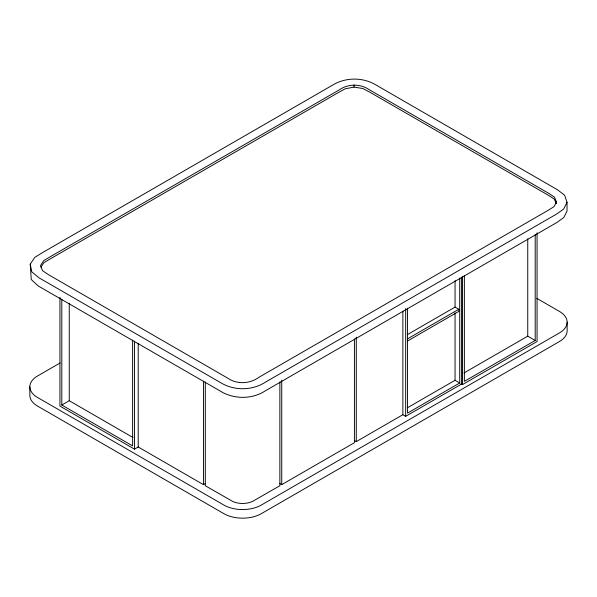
<?xml version="1.0" encoding="UTF-8"?>
<svg xmlns="http://www.w3.org/2000/svg" width="597" height="597" viewBox="0 0 597 597"><rect width="100%" height="100%" fill="white"/><g stroke="black" fill="none" stroke-linecap="round" stroke-linejoin="round"><path stroke-width="0.9" d="M556.538 203.487L556.538 202.04L554.471 197.152L548.442 193.159L369.446 89.811C360.446 83.543 347.947 83.64 339.036 90.013L49.879 256.956L43.73 260.658L40.514 265.538L42.447 270.628L48.461 274.657L227.853 378.222C237.054 384.55 249.688 383.931 258.643 377.461L547.979 210.42L553.971 206.674L556.538 202.04M567.038 202.256L567.023 210.98L563.807 217.532L557.038 222.405L265.374 390.796C252.956 398.945 236.576 399.318 223.36 392.848L38.066 285.873L31.268 279.5L30.223 264.15L34.775 257.397L41.768 253.031L333.111 84.826C346.029 77.177 362.849 77.185 375.759 84.849L557.538 189.801L564.575 195.182L567.038 202.256L563.65 209.084L556.613 214.039L265.419 382.162C252.725 390.386 235.688 390.886 222.427 383.699L38.984 277.792L31.805 271.874L30.223 264.15M40.947 267.202L43.827 262.747L49.991 259.046L338.768 92.319L345.193 88.804L354.014 87.095L354.133 84.931M60.14 362.946L37.574 375.976A26.358 15.216 0 0 0 37.574 397.498L223.95 505.099A26.358 15.216 0 0 0 261.225 505.099L559.426 332.932A26.358 15.216 0 0 0 559.426 311.41L536.837 298.366M61.797 299.224L61.797 405.027L69.252 400.721L132.982 437.519M59.939 297.343L59.939 406.102L134.489 449.145L138.213 446.996L203.45 484.652L205.308 483.577M407.691 334.454L455.056 307.104L458.787 309.261L458.787 311.41L407.348 341.111M407.348 338.954L458.787 309.261M464.018 372.953L527.748 336.163L535.203 340.462L535.203 234.658M407.691 407.624L455.056 380.282L459.72 382.968L459.72 278.053M279.859 483.577L281.724 484.652L354.417 442.69L354.417 338.887M354.417 440.534L356.275 441.616L402.871 414.714L405.669 416.325L461.578 384.043L461.578 277.232M459.72 382.968L407.535 413.094L407.535 308.179M535.203 340.462L464.376 381.356L464.376 275.56M461.018 383.722L462.511 384.58L537.061 341.544L537.061 232.778M354.014 87.095L362.849 88.513L369.647 92.08L548.158 195.144L554.292 199.122L556.158 203.368M61.797 405.027L132.624 445.914L132.624 340.126M567.15 322.171L567.15 330.783A26.358 15.216 0 0 1 559.426 341.544L261.225 513.711A26.358 15.216 0 0 1 223.95 513.711L37.574 406.102A26.358 15.216 0 0 1 29.85 395.341L29.85 386.737M527.748 238.755L527.748 336.163M462.511 276.605L462.511 384.58M455.056 280.732L455.056 307.104M455.056 312.873L455.056 380.282M405.669 308.671L405.669 416.325M402.871 311.194L402.871 414.714M356.275 337.163L356.275 441.616M281.724 380.207L281.724 484.652M279.859 381.923L279.859 485.734L253.016 501.159A15.604 9.007 0 0 1 232.449 501.301L205.308 485.734L205.308 381.923M203.45 381.14L203.45 484.652M138.213 343.476L138.213 446.996M134.489 341.163L134.489 449.145M69.252 303.321L69.252 400.721"/></g></svg>
